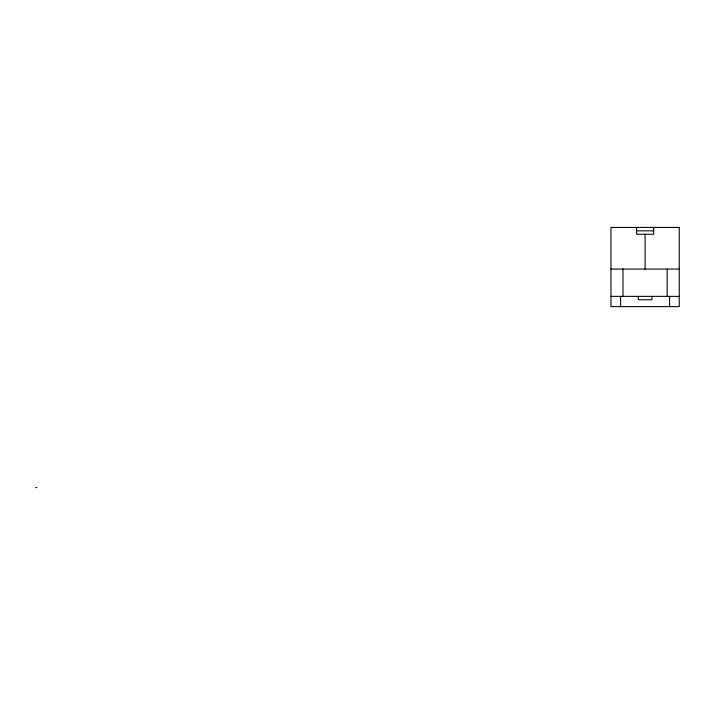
<?xml version="1.0" encoding="UTF-8"?>
<svg xmlns="http://www.w3.org/2000/svg" width="715" height="715" viewBox="0 0 715 715"><rect width="100%" height="100%" fill="white"/><g stroke="black" fill="none" stroke-linecap="round" stroke-linejoin="round"><path stroke-width="1.07" d="M636.582 230.838L653.644 230.838M610.976 269.072L679.25 269.072M623.462 269.072L622.988 269.072L622.988 296.376M610.976 296.376L679.25 296.376M35.75 487.576L36.823 487.576M669.615 296.376L669.615 306.619M667.167 269.072L667.167 296.376M653.644 227.424L653.644 234.252L636.582 234.252L636.582 227.424M651.937 296.376L651.937 299.791L638.289 299.791L638.289 296.376M645.109 234.252L645.109 269.072M620.611 296.376L620.611 306.619M679.25 227.424L610.976 227.424L610.976 306.619L679.25 306.619L679.25 227.424"/></g></svg>
